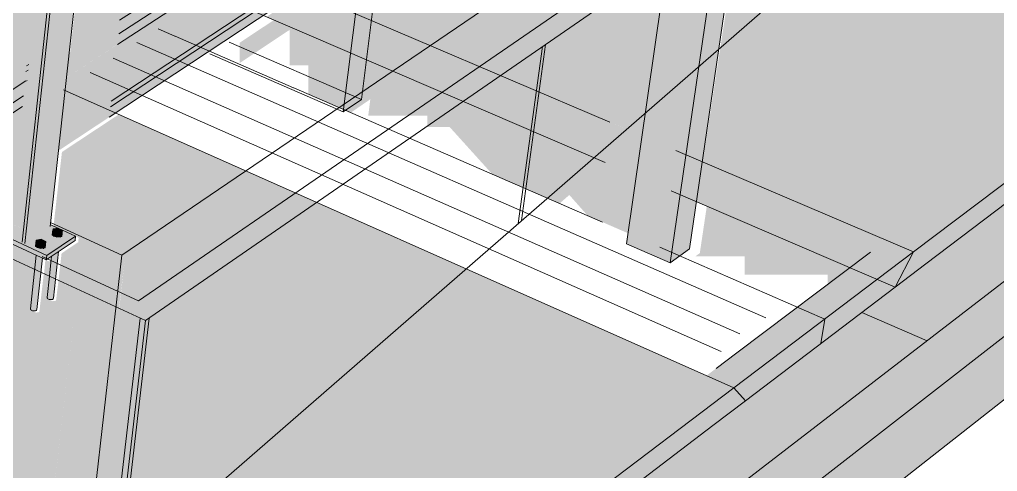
# Model space of a CAD drawing. Header units: inches. Extents: x -8026 to -8021, y -2777 to 2751.
# Drawn here: x -8025.3138 to -8025.1792, y 1923.4613 to 1923.5235 of the extents above; entities that cross this region are included whole.
import ezdxf

# ---------------------------------------------------------------- set-up
doc = ezdxf.new("R2010")
doc.units = ezdxf.units.IN
doc.header["$MEASUREMENT"] = 0
for name, color, linetype, lineweight in [('A-DETL', 90, 'Continuous', 9), ('A-FLOR', 192, 'Continuous', 13), ('A-FLOR-OTLN', 51, 'Continuous', 13), ('A-GENM', 5, 'Continuous', 9), ('I-WALL', 2, 'Continuous', 13), ('S-BEAM', 12, 'Continuous', 9), ('S-BEAM-4', 133, 'Continuous', 9), ('S-COLS', 52, 'Continuous', 9), ('S-COLS-1', 22, 'Continuous', 9), ('S-FNDN', 32, 'Continuous', 13)]:
    doc.layers.add(name, color=color, linetype=linetype, lineweight=lineweight)
for name, color, linetype, lineweight, transparency in [('A-FLOR-OTLN-1', 51, 'Continuous', 13, 0.4), ('A-WALL-PATT-2', 13, 'Continuous', 13, 0.4), ('A-WALL-PATT-3', 25, 'Continuous', 13, 0.4), ('C-BLDG-PADS-1', 91, 'Continuous', 9, 0.4), ('I-WALL-3', 25, 'Continuous', 13, 0.4), ('S-FNDN-1', 13, 'Continuous', 13, 0.4), ('S-FNDN-2', 25, 'Continuous', 13, 0.4)]:
    doc.layers.add(name, color=color, linetype=linetype, lineweight=lineweight, transparency=transparency)

msp = doc.modelspace()

# ---------------------------------------------------------------- hatches: boundary and pattern name
at = {"layer": 'A-FLOR-OTLN-1'}
h = msp.add_hatch(color=256, dxfattribs=at)
h.paths.add_polyline_path([(-8025.23438, 1923.50431), (-8025.22992, 1923.50821), (-8025.25683, 1923.51969), (-8025.26197, 1923.51618), (-8025.2489, 1923.51056)], flags=0)
h.paths.add_polyline_path([(-8025.26602, 1923.51793), (-8025.26533, 1923.52332), (-8025.27463, 1923.52729), (-8025.2798, 1923.52385), (-8025.26819, 1923.51886)], flags=0)
for points in [[(-8025.26197, 1923.51618), (-8025.25683, 1923.51969), (-8025.26533, 1923.52332), (-8025.26602, 1923.51793), (-8025.26221, 1923.51628)], [(-8025.19734, 1923.48653), (-8025.19079, 1923.49151), (-8025.19617, 1923.4938), (-8025.19732, 1923.48665)], [(-8025.1979, 1923.48319), (-8025.19334, 1923.48665), (-8025.19079, 1923.49151), (-8025.19734, 1923.48653), (-8025.19765, 1923.48469)], [(-8025.20353, 1923.47892), (-8025.1979, 1923.48319), (-8025.19734, 1923.48653), (-8025.20298, 1923.48227), (-8025.20349, 1923.47913)], [(-8025.20349, 1923.47913), (-8025.20298, 1923.48227), (-8025.20675, 1923.48391), (-8025.20958, 1923.48179), (-8025.20458, 1923.4796), (-8025.20458, 1923.47926), (-8025.20443, 1923.47954)], [(-8025.21551, 1923.47281), (-8025.2058, 1923.48014), (-8025.20958, 1923.48179), (-8025.21929, 1923.47449), (-8025.21555, 1923.47283)], [(-8025.21393, 1923.47103), (-8025.2139, 1923.47105), (-8025.20353, 1923.47892), (-8025.20349, 1923.47913), (-8025.20443, 1923.47954), (-8025.20458, 1923.47926), (-8025.20458, 1923.4796), (-8025.2058, 1923.48014), (-8025.21551, 1923.47281), (-8025.21398, 1923.47108)]]:
    msp.add_hatch(color=256, dxfattribs=at).paths.add_polyline_path(points, flags=0)
h = msp.add_hatch(color=256, dxfattribs=at)
h.paths.add_polyline_path([(-8025.20298, 1923.48227), (-8025.19734, 1923.48653), (-8025.19617, 1923.4938), (-8025.2198, 1923.50389), (-8025.22062, 1923.49839), (-8025.19954, 1923.48932), (-8025.20675, 1923.48391), (-8025.20429, 1923.48284)], flags=0)
h.paths.add_polyline_path([(-8025.22887, 1923.50194), (-8025.22807, 1923.50742), (-8025.22992, 1923.50821), (-8025.23438, 1923.50431), (-8025.23023, 1923.50252)], flags=0)
at = {"layer": 'A-GENM'}
for points in [[(-8025.30867, 1923.49353), (-8025.30862, 1923.49402), (-8025.30925, 1923.49426), (-8025.30927, 1923.4938), (-8025.30873, 1923.49355)], [(-8025.30862, 1923.49402), (-8025.30794, 1923.49412), (-8025.30788, 1923.49451), (-8025.30851, 1923.4948), (-8025.30919, 1923.49469), (-8025.30925, 1923.4943), (-8025.30867, 1923.49404)], [(-8025.30867, 1923.49353), (-8025.30799, 1923.49363), (-8025.30794, 1923.49412), (-8025.30862, 1923.49402), (-8025.30867, 1923.49359)], [(-8025.31098, 1923.49198), (-8025.31093, 1923.49247), (-8025.31156, 1923.49272), (-8025.3116, 1923.49226), (-8025.31099, 1923.49198)], [(-8025.31093, 1923.49247), (-8025.31024, 1923.49261), (-8025.31022, 1923.49298), (-8025.31081, 1923.49325), (-8025.3115, 1923.49315), (-8025.31156, 1923.49276), (-8025.31098, 1923.49249)]]:
    msp.add_hatch(color=256, dxfattribs=at).paths.add_polyline_path(points, flags=0)
h = msp.add_hatch(color=256, dxfattribs=at)
h.paths.add_polyline_path([(-8025.31098, 1923.49198), (-8025.31029, 1923.49209), (-8025.31024, 1923.49257), (-8025.31093, 1923.49245), (-8025.31098, 1923.49201)], flags=0)
h.paths.add_polyline_path([(-8025.31084, 1923.49214), (-8025.31084, 1923.49215), (-8025.31084, 1923.49215)], flags=0)
at = {"layer": 'A-WALL-PATT-2'}
h = msp.add_hatch(color=256, dxfattribs=at)
h.paths.add_polyline_path([(-8025.30022, 1923.44715), (-8025.25201, 1923.48902), (-8025.27244, 1923.4981), (-8025.29602, 1923.48182), (-8025.3, 1923.44895)], flags=0)
h.paths.add_polyline_path([(-8025.22992, 1923.50821), (-8025.22766, 1923.51017), (-8025.22451, 1923.53119), (-8025.24715, 1923.51556), (-8025.23022, 1923.50834)], flags=0)
h.paths.add_polyline_path([(-8025.21747, 1923.51902), (-8025.19815, 1923.5358), (-8025.21058, 1923.5408), (-8025.21454, 1923.53807), (-8025.21652, 1923.52516)], flags=0)
for points in [[(-8025.22777, 1923.51021), (-8025.21764, 1923.51908), (-8025.21483, 1923.53815), (-8025.22474, 1923.53126), (-8025.22652, 1923.5189)], [(-8025.18893, 1923.47931), (-8025.14227, 1923.51522), (-8025.13952, 1923.5299), (-8025.14835, 1923.53337), (-8025.15104, 1923.51874), (-8025.15567, 1923.51523), (-8025.1551, 1923.51847), (-8025.18058, 1923.52872), (-8025.18782, 1923.48589)], [(-8025.2243, 1923.49), (-8025.22164, 1923.49195), (-8025.21764, 1923.51908), (-8025.22777, 1923.51021), (-8025.23029, 1923.49261), (-8025.22622, 1923.49083)], [(-8025.3, 1923.44895), (-8025.29602, 1923.48182), (-8025.30013, 1923.48371), (-8025.30423, 1923.44927), (-8025.30021, 1923.44897)]]:
    msp.add_hatch(color=256, dxfattribs=at).paths.add_polyline_path(points, flags=0)
h = msp.add_hatch(color=256, dxfattribs=at)
h.paths.add_polyline_path([(-8025.30733, 1923.38817), (-8025.18893, 1923.47931), (-8025.1979, 1923.48319), (-8025.21393, 1923.47103), (-8025.21557, 1923.47284), (-8025.25201, 1923.48902), (-8025.30022, 1923.44715), (-8025.30674, 1923.39307)], flags=0)
h.paths.add_polyline_path([(-8025.19617, 1923.4938), (-8025.18978, 1923.53243), (-8025.19815, 1923.5358), (-8025.21747, 1923.51902), (-8025.2198, 1923.50389), (-8025.19786, 1923.49453)], flags=0)
h.paths.add_polyline_path([(-8025.22807, 1923.50742), (-8025.22766, 1923.51017), (-8025.22992, 1923.50821)], flags=0)
at = {"layer": 'A-WALL-PATT-3'}
msp.add_hatch(color=256, dxfattribs=at).paths.add_polyline_path([(-8025.31829, 1923.44861), (-8025.31024, 1923.44876), (-8025.30587, 1923.48636), (-8025.30845, 1923.48755), (-8025.30878, 1923.48485), (-8025.30891, 1923.48477), (-8025.30922, 1923.48474), (-8025.30952, 1923.48485), (-8025.30962, 1923.48497), (-8025.30962, 1923.48509), (-8025.30932, 1923.48795), (-8025.31047, 1923.48848), (-8025.31108, 1923.48329), (-8025.31121, 1923.4832), (-8025.31152, 1923.48318), (-8025.31182, 1923.48329), (-8025.31192, 1923.48341), (-8025.31192, 1923.48353), (-8025.31131, 1923.48887), (-8025.31363, 1923.48994), (-8025.31827, 1923.44876)], flags=0)
h = msp.add_hatch(color=256, dxfattribs=at)
h.paths.add_polyline_path([(-8025.31179, 1923.4834), (-8025.31151, 1923.48347), (-8025.31144, 1923.48358), (-8025.31092, 1923.48874), (-8025.31172, 1923.4891), (-8025.31227, 1923.48358), (-8025.31212, 1923.48347), (-8025.31191, 1923.48341)], flags=0)
h.paths.add_polyline_path([(-8025.30949, 1923.48496), (-8025.30921, 1923.48503), (-8025.30914, 1923.48514), (-8025.30888, 1923.48779), (-8025.30969, 1923.48817), (-8025.30997, 1923.48514), (-8025.30982, 1923.48503), (-8025.30961, 1923.48497)], flags=0)
at = {"layer": 'C-BLDG-PADS-1'}
h = msp.add_hatch(color=256, dxfattribs=at)
h.paths.add_polyline_path([(-8025.23949, 1923.49818), (-8025.23307, 1923.50379), (-8025.26082, 1923.51573), (-8025.26554, 1923.51251), (-8025.26582, 1923.51027), (-8025.25768, 1923.51027), (-8025.25768, 1923.50868), (-8025.25461, 1923.50868), (-8025.24878, 1923.50223)], flags=0)
h.paths.add_polyline_path([(-8025.26821, 1923.51068), (-8025.26554, 1923.51251), (-8025.2649, 1923.51748), (-8025.27875, 1923.52344), (-8025.28108, 1923.5219), (-8025.28145, 1923.51886), (-8025.27662, 1923.52207), (-8025.27662, 1923.51718), (-8025.27405, 1923.51718), (-8025.27405, 1923.51322)], flags=0)
for points in [[(-8025.28353, 1923.51747), (-8025.28145, 1923.51886), (-8025.28108, 1923.5219), (-8025.28353, 1923.52027)], [(-8025.26554, 1923.51251), (-8025.26082, 1923.51573), (-8025.2649, 1923.51748)]]:
    msp.add_hatch(color=256, dxfattribs=at).paths.add_polyline_path(points, flags=0)
h = msp.add_hatch(color=256, dxfattribs=at)
h.paths.add_polyline_path([(-8025.2026, 1923.48526), (-8025.19802, 1923.48872), (-8025.21923, 1923.49784), (-8025.2202, 1923.49135), (-8025.2208, 1923.49091), (-8025.21402, 1923.49091), (-8025.21402, 1923.48841), (-8025.2026, 1923.48841), (-8025.2026, 1923.48603), (-8025.20417, 1923.48603), (-8025.20417, 1923.48526)], flags=0)
h.paths.add_polyline_path([(-8025.22868, 1923.49348), (-8025.22753, 1923.50141), (-8025.23307, 1923.50379), (-8025.23816, 1923.49935), (-8025.23563, 1923.4965), (-8025.2289, 1923.49357)], flags=0)
at = {"layer": 'I-WALL-3'}
msp.add_hatch(color=256, dxfattribs=at).paths.add_polyline_path([(-8025.26533, 1923.52332), (-8025.26386, 1923.53441), (-8025.26639, 1923.53274), (-8025.2675, 1923.52425)], flags=0)
at = {"layer": 'S-BEAM'}
h = msp.add_hatch(color=256, dxfattribs=at)
h.paths.add_polyline_path([(-8025.31005, 1923.49104), (-8025.3061, 1923.4937), (-8025.30788, 1923.49451), (-8025.30799, 1923.49363), (-8025.30876, 1923.49357), (-8025.3093, 1923.49386), (-8025.30919, 1923.49469), (-8025.30851, 1923.4948), (-8025.30956, 1923.49528), (-8025.30959, 1923.49502), (-8025.31306, 1923.4927), (-8025.31345, 1923.49285), (-8025.31326, 1923.49465), (-8025.31879, 1923.49714), (-8025.31913, 1923.49711), (-8025.3194, 1923.49698), (-8025.32063, 1923.49617), (-8025.32101, 1923.49634), (-8025.32092, 1923.49719), (-8025.32196, 1923.49651), (-8025.31102, 1923.49149)], flags=0)
h.paths.add_polyline_path([(-8025.31098, 1923.49198), (-8025.31161, 1923.49227), (-8025.3115, 1923.49315), (-8025.31081, 1923.49325), (-8025.31018, 1923.49296), (-8025.31029, 1923.49209), (-8025.31097, 1923.49198)], flags=0)
for points in [[(-8025.31012, 1923.49043), (-8025.31005, 1923.49104), (-8025.32196, 1923.49651), (-8025.32252, 1923.49613), (-8025.3116, 1923.49111)], [(-8025.31012, 1923.49043), (-8025.30617, 1923.49309), (-8025.3061, 1923.4937), (-8025.31005, 1923.49104)]]:
    msp.add_hatch(color=256, dxfattribs=at).paths.add_polyline_path(points, flags=0)
at = {"layer": 'S-BEAM-4'}
h = msp.add_hatch(color=256, dxfattribs=at)
h.paths.add_polyline_path([(-8025.37593, 1923.47221), (-8025.31972, 1923.50879), (-8025.3195, 1923.51078), (-8025.37764, 1923.47305), (-8025.37748, 1923.47297)], flags=0)
h.paths.add_polyline_path([(-8025.30714, 1923.51697), (-8025.23465, 1923.56413), (-8025.23437, 1923.56601), (-8025.30691, 1923.51895), (-8025.30707, 1923.51752)], flags=0)
h.paths.add_polyline_path([(-8025.22567, 1923.56997), (-8025.20249, 1923.58506), (-8025.2041, 1923.58566), (-8025.22539, 1923.57184)], flags=0)
h = msp.add_hatch(color=256, dxfattribs=at)
h.paths.add_polyline_path([(-8025.37951, 1923.47395), (-8025.33198, 1923.5047), (-8025.3312, 1923.51255), (-8025.38627, 1923.47729), (-8025.38445, 1923.47639)], flags=0)
h.paths.add_polyline_path([(-8025.31952, 1923.51276), (-8025.3192, 1923.51297), (-8025.31839, 1923.52076), (-8025.31871, 1923.52055), (-8025.3193, 1923.51487)], flags=0)
h.paths.add_polyline_path([(-8025.3066, 1923.52113), (-8025.23401, 1923.5681), (-8025.23306, 1923.57541), (-8025.30576, 1923.52885)], flags=0)
h.paths.add_polyline_path([(-8025.22502, 1923.57392), (-8025.21868, 1923.57802), (-8025.21764, 1923.58528), (-8025.22399, 1923.58122), (-8025.22476, 1923.57571)], flags=0)
h = msp.add_hatch(color=256, dxfattribs=at)
h.paths.add_polyline_path([(-8025.37606, 1923.47069), (-8025.31987, 1923.50732), (-8025.31972, 1923.50879), (-8025.37593, 1923.47221), (-8025.37597, 1923.47176)], flags=0)
h.paths.add_polyline_path([(-8025.3073, 1923.51551), (-8025.23484, 1923.56274), (-8025.23465, 1923.56413), (-8025.30714, 1923.51697), (-8025.30718, 1923.51654)], flags=0)
h.paths.add_polyline_path([(-8025.22586, 1923.56859), (-8025.20455, 1923.58249), (-8025.20435, 1923.58385), (-8025.22567, 1923.56997), (-8025.22573, 1923.56956)], flags=0)
h = msp.add_hatch(color=256, dxfattribs=at)
h.paths.add_polyline_path([(-8025.37672, 1923.46254), (-8025.32069, 1923.49944), (-8025.31987, 1923.50731), (-8025.37605, 1923.47069), (-8025.37648, 1923.46552)], flags=0)
h.paths.add_polyline_path([(-8025.30814, 1923.5077), (-8025.23585, 1923.55531), (-8025.23483, 1923.56274), (-8025.30729, 1923.51551), (-8025.30749, 1923.51368)], flags=0)
h.paths.add_polyline_path([(-8025.2269, 1923.56121), (-8025.20637, 1923.57473), (-8025.20529, 1923.582), (-8025.22586, 1923.56859)], flags=0)
h = msp.add_hatch(color=256, dxfattribs=at)
h.paths.add_polyline_path([(-8025.37885, 1923.47363), (-8025.33133, 1923.50441), (-8025.33198, 1923.5047), (-8025.37951, 1923.47395), (-8025.37932, 1923.47386)], flags=0)
h.paths.add_polyline_path([(-8025.31961, 1923.512), (-8025.31929, 1923.51221), (-8025.3192, 1923.51297), (-8025.31952, 1923.51276), (-8025.31955, 1923.51255)], flags=0)
h.paths.add_polyline_path([(-8025.30669, 1923.52037), (-8025.23411, 1923.56738), (-8025.23401, 1923.5681), (-8025.3066, 1923.52113), (-8025.30663, 1923.52092)], flags=0)
h.paths.add_polyline_path([(-8025.22512, 1923.5732), (-8025.21806, 1923.57778), (-8025.21868, 1923.57802), (-8025.22502, 1923.57392), (-8025.22505, 1923.57372)], flags=0)
h = msp.add_hatch(color=256, dxfattribs=at)
h.paths.add_polyline_path([(-8025.37761, 1923.47302), (-8025.33091, 1923.50333), (-8025.33142, 1923.50356), (-8025.33133, 1923.50441), (-8025.37885, 1923.47363), (-8025.37771, 1923.47307)], flags=0)
h.paths.add_polyline_path([(-8025.31953, 1923.51071), (-8025.31944, 1923.51077), (-8025.3193, 1923.5122), (-8025.31961, 1923.512), (-8025.31973, 1923.51081)], flags=0)
h.paths.add_polyline_path([(-8025.30684, 1923.51894), (-8025.2343, 1923.56602), (-8025.23411, 1923.56738), (-8025.30669, 1923.52037)], flags=0)
h.paths.add_polyline_path([(-8025.22531, 1923.57185), (-8025.21825, 1923.57643), (-8025.21806, 1923.57778), (-8025.22512, 1923.5732), (-8025.22516, 1923.57297)], flags=0)
h = msp.add_hatch(color=256, dxfattribs=at)
h.paths.add_polyline_path([(-8025.37679, 1923.46173), (-8025.32077, 1923.49865), (-8025.3207, 1923.49944), (-8025.37672, 1923.46254), (-8025.37678, 1923.46184)], flags=0)
h.paths.add_polyline_path([(-8025.30824, 1923.50692), (-8025.23596, 1923.55456), (-8025.23585, 1923.55531), (-8025.30814, 1923.5077), (-8025.30817, 1923.50749)], flags=0)
h.paths.add_polyline_path([(-8025.22701, 1923.56047), (-8025.20389, 1923.57571), (-8025.20423, 1923.57584), (-8025.20612, 1923.57463), (-8025.20637, 1923.57473), (-8025.2269, 1923.56121), (-8025.22693, 1923.56101)], flags=0)
h = msp.add_hatch(color=256, dxfattribs=at)
h.paths.add_polyline_path([(-8025.37691, 1923.46022), (-8025.32093, 1923.49719), (-8025.32077, 1923.49865), (-8025.37679, 1923.46173)], flags=0)
h.paths.add_polyline_path([(-8025.30839, 1923.50547), (-8025.23615, 1923.55319), (-8025.23596, 1923.55456), (-8025.30824, 1923.50692)], flags=0)
h.paths.add_polyline_path([(-8025.2272, 1923.5591), (-8025.20594, 1923.57314), (-8025.20574, 1923.57449), (-8025.22701, 1923.56047)], flags=0)
at = {"layer": 'S-COLS-1'}
for points in [[(-8025.31325, 1923.49465), (-8025.29945, 1923.62269), (-8025.29865, 1923.62314), (-8025.30498, 1923.6255), (-8025.31847, 1923.49704), (-8025.31326, 1923.49465)], [(-8025.31306, 1923.4927), (-8025.29905, 1923.62254), (-8025.29946, 1923.62269), (-8025.31341, 1923.49285), (-8025.31313, 1923.49273)], [(-8025.31306, 1923.4927), (-8025.30959, 1923.49502), (-8025.2957, 1923.62205), (-8025.29824, 1923.62299), (-8025.29905, 1923.62254), (-8025.31297, 1923.49359)]]:
    msp.add_hatch(color=256, dxfattribs=at).paths.add_polyline_path(points, flags=0)
at = {"layer": 'S-FNDN'}
h = msp.add_hatch(color=256, dxfattribs=at)
h.paths.add_polyline_path([(-8025.25683, 1923.51969), (-8025.23866, 1923.53204), (-8025.23594, 1923.55101), (-8025.23768, 1923.55171), (-8025.26386, 1923.53441), (-8025.26533, 1923.52332), (-8025.25884, 1923.52055)], flags=0)
h.paths.add_polyline_path([(-8025.22976, 1923.53809), (-8025.22276, 1923.54285), (-8025.22235, 1923.54554), (-8025.22831, 1923.54794), (-8025.22877, 1923.54479)], flags=0)
h = msp.add_hatch(color=256, dxfattribs=at)
h.paths.add_polyline_path([(-8025.41211, 1923.45418), (-8025.41064, 1923.47547), (-8025.48597, 1923.51318), (-8025.48665, 1923.49332), (-8025.48725, 1923.49292), (-8025.41261, 1923.45444)], flags=0)
h.paths.add_polyline_path([(-8025.29928, 1923.49083), (-8025.28221, 1923.50244), (-8025.30017, 1923.51041), (-8025.30797, 1923.50526), (-8025.3091, 1923.49531), (-8025.30006, 1923.49119)], flags=0)
h.paths.add_polyline_path([(-8025.49724, 1923.49807), (-8025.49663, 1923.51852), (-8025.51722, 1923.52883), (-8025.53669, 1923.5184), (-8025.49738, 1923.49814)], flags=0)
for points in [[(-8025.1826, 1923.47657), (-8025.15191, 1923.50044), (-8025.15815, 1923.50301), (-8025.18893, 1923.47931), (-8025.18296, 1923.47672)], [(-8025.18426, 1923.46652), (-8025.15364, 1923.49062), (-8025.15191, 1923.50044), (-8025.1826, 1923.47657), (-8025.18332, 1923.47224)], [(-8025.3052, 1923.38122), (-8025.1826, 1923.47657), (-8025.18893, 1923.47931), (-8025.30733, 1923.38817), (-8025.32319, 1923.39646), (-8025.32769, 1923.39307), (-8025.30557, 1923.38142)], [(-8025.30647, 1923.37037), (-8025.18426, 1923.46652), (-8025.1826, 1923.47657), (-8025.3052, 1923.38122), (-8025.30543, 1923.3792)]]:
    msp.add_hatch(color=256, dxfattribs=at).paths.add_polyline_path(points, flags=0)
at = {"layer": 'S-FNDN-1'}
h = msp.add_hatch(color=256, dxfattribs=at)
h.paths.add_polyline_path([(-8025.29602, 1923.48182), (-8025.27244, 1923.4981), (-8025.28221, 1923.50244), (-8025.29928, 1923.49083), (-8025.30009, 1923.48369), (-8025.29931, 1923.48334)], flags=0)
h.paths.add_polyline_path([(-8025.24715, 1923.51556), (-8025.22451, 1923.53119), (-8025.22276, 1923.54285), (-8025.22976, 1923.53809), (-8025.23139, 1923.52697), (-8025.23402, 1923.52516), (-8025.23933, 1923.52737), (-8025.23866, 1923.53204), (-8025.25683, 1923.51969), (-8025.25354, 1923.51829)], flags=0)
h.paths.add_polyline_path([(-8025.21454, 1923.53807), (-8025.21058, 1923.5408), (-8025.21391, 1923.54214), (-8025.2144, 1923.53898)], flags=0)
for points in [[(-8025.18893, 1923.47931), (-8025.18058, 1923.52872), (-8025.18978, 1923.53243), (-8025.19617, 1923.4938), (-8025.19079, 1923.49151), (-8025.19334, 1923.48665), (-8025.1979, 1923.48319), (-8025.18913, 1923.4794)], [(-8025.32765, 1923.40146), (-8025.32737, 1923.40146), (-8025.32322, 1923.40459), (-8025.31341, 1923.4919), (-8025.31762, 1923.49383), (-8025.31945, 1923.49262), (-8025.32909, 1923.40457), (-8025.32881, 1923.40457), (-8025.32879, 1923.40457), (-8025.32765, 1923.40457)]]:
    msp.add_hatch(color=256, dxfattribs=at).paths.add_polyline_path(points, flags=0)
at = {"layer": 'S-FNDN-2'}
h = msp.add_hatch(color=256, dxfattribs=at)
h.paths.add_polyline_path([(-8025.30587, 1923.48636), (-8025.29928, 1923.49083), (-8025.3091, 1923.49531), (-8025.30914, 1923.49504), (-8025.30567, 1923.49346), (-8025.30574, 1923.49285), (-8025.30802, 1923.49132), (-8025.30845, 1923.48755), (-8025.30684, 1923.48681)], flags=0)
h.paths.add_polyline_path([(-8025.30929, 1923.48794), (-8025.30898, 1923.49067), (-8025.3097, 1923.49019), (-8025.31025, 1923.49044), (-8025.31043, 1923.48846), (-8025.30932, 1923.48795)], flags=0)
h.paths.add_polyline_path([(-8025.31131, 1923.48887), (-8025.3111, 1923.49084), (-8025.31341, 1923.4919), (-8025.31363, 1923.48994), (-8025.31139, 1923.4889)], flags=0)
h = msp.add_hatch(color=256, dxfattribs=at)
h.paths.add_polyline_path([(-8025.30885, 1923.48778), (-8025.30849, 1923.49152), (-8025.30939, 1923.49091), (-8025.30964, 1923.48814), (-8025.30885, 1923.48778)], flags=0)
h.paths.add_polyline_path([(-8025.31088, 1923.48872), (-8025.31072, 1923.49071), (-8025.31151, 1923.49104), (-8025.31167, 1923.48908), (-8025.31089, 1923.48872)], flags=0)
msp.add_hatch(color=256, dxfattribs=at).paths.add_polyline_path([(-8025.31669, 1923.39307), (-8025.31032, 1923.3979), (-8025.29928, 1923.49083), (-8025.30587, 1923.48636), (-8025.3167, 1923.39307)], flags=0)

# ---------------------------------------------------------------- linework, layer by layer
at = {"layer": 'A-DETL'}
for p, q in [((-8025.23337, 1923.5288), (-8025.29746, 1923.4848)), ((-8025.24186, 1923.51975), (-8025.24519, 1923.49543)), ((-8025.24141, 1923.52006), (-8025.24474, 1923.49582)), ((-8025.31071, 1923.49089), (-8025.29746, 1923.4848)), ((-8025.29722, 1923.48242), (-8025.30101, 1923.4495)), ((-8025.29598, 1923.48242), (-8025.29999, 1923.44778))]:
    msp.add_line(p, q, dxfattribs=at)
at = {"layer": 'A-FLOR'}
msp.add_line((-8025.21511, 1923.47763), (-8025.1967, 1923.49146), dxfattribs=at)
at = {"layer": 'A-FLOR-OTLN'}
for p, q in [((-8025.29473, 1923.52221), (-8025.29244, 1923.52121)), ((-8025.29239, 1923.52119), (-8025.2761, 1923.5141)), ((-8025.2111, 1923.48246), (-8025.29766, 1923.5203)), ((-8025.2147, 1923.48027), (-8025.30091, 1923.51816)), ((-8025.21727, 1923.47784), (-8025.30407, 1923.51617)), ((-8025.27606, 1923.51408), (-8025.23361, 1923.49561)), ((-8025.22569, 1923.49216), (-8025.203, 1923.48228)), ((-8025.19079, 1923.49151), (-8025.21553, 1923.47282)), ((-8025.18908, 1923.48988), (-8025.19334, 1923.48665)), ((-8025.203, 1923.48228), (-8025.20353, 1923.47891)), ((-8025.21393, 1923.47103), (-8025.21841, 1923.46763))]:
    msp.add_line(p, q, dxfattribs=at)
at = {"layer": 'A-GENM'}
for p, q in [((-8025.3093, 1923.49382), (-8025.30925, 1923.4943)), ((-8025.30919, 1923.49469), (-8025.30925, 1923.4943)), ((-8025.30925, 1923.4943), (-8025.30862, 1923.49402)), ((-8025.30851, 1923.4948), (-8025.30919, 1923.49469)), ((-8025.30862, 1923.49402), (-8025.30794, 1923.49412)), ((-8025.30788, 1923.49451), (-8025.30851, 1923.4948)), ((-8025.30799, 1923.49363), (-8025.30794, 1923.49412)), ((-8025.30793, 1923.49403), (-8025.30799, 1923.49363)), ((-8025.30794, 1923.49412), (-8025.30788, 1923.49451)), ((-8025.31161, 1923.49227), (-8025.31156, 1923.49276)), ((-8025.3115, 1923.49315), (-8025.31156, 1923.49276)), ((-8025.31156, 1923.49276), (-8025.31093, 1923.49247)), ((-8025.31081, 1923.49325), (-8025.3115, 1923.49315)), ((-8025.31018, 1923.49297), (-8025.31081, 1923.49325)), ((-8025.31024, 1923.49257), (-8025.31018, 1923.49297)), ((-8025.31018, 1923.49297), (-8025.31024, 1923.49248)), ((-8025.30867, 1923.49353), (-8025.3093, 1923.49382)), ((-8025.3091, 1923.49361), (-8025.30906, 1923.49398)), ((-8025.30867, 1923.49353), (-8025.30862, 1923.49402)), ((-8025.30799, 1923.49363), (-8025.30867, 1923.49353)), ((-8025.30818, 1923.49386), (-8025.30822, 1923.49349)), ((-8025.31098, 1923.49198), (-8025.31161, 1923.49227)), ((-8025.3114, 1923.49206), (-8025.31136, 1923.49243)), ((-8025.31098, 1923.49198), (-8025.31093, 1923.49247)), ((-8025.31029, 1923.49209), (-8025.31098, 1923.49198)), ((-8025.31093, 1923.49247), (-8025.31024, 1923.49257)), ((-8025.31049, 1923.49232), (-8025.31053, 1923.49194)), ((-8025.31029, 1923.49209), (-8025.31024, 1923.49257)), ((-8025.31024, 1923.49248), (-8025.31029, 1923.49209)), ((-8025.30844, 1923.49156), (-8025.30914, 1923.48514)), ((-8025.31231, 1923.4837), (-8025.31151, 1923.49107)), ((-8025.31066, 1923.49068), (-8025.31144, 1923.48358)), ((-8025.30969, 1923.48822), (-8025.30939, 1923.49091)), ((-8025.31001, 1923.48526), (-8025.30969, 1923.48817))]:
    msp.add_line(p, q, dxfattribs=at)
for points in [[(-8025.30982, 1923.48503, 0), (-8025.30991, 1923.48508, 0), (-8025.30997, 1923.48514, 0), (-8025.31, 1923.4852, 0), (-8025.31001, 1923.48526, 0)], [(-8025.30914, 1923.48514, 0), (-8025.30916, 1923.48508, 0), (-8025.30921, 1923.48503, 0), (-8025.30929, 1923.48499, 0), (-8025.30939, 1923.48497, 0), (-8025.30949, 1923.48496, 0), (-8025.30961, 1923.48497, 0), (-8025.30972, 1923.48499, 0), (-8025.30982, 1923.48503, 0)], [(-8025.31212, 1923.48347, 0), (-8025.31221, 1923.48352, 0), (-8025.31227, 1923.48358, 0), (-8025.3123, 1923.48364, 0), (-8025.31231, 1923.4837, 0)], [(-8025.31144, 1923.48358, 0), (-8025.31146, 1923.48352, 0), (-8025.31151, 1923.48347, 0), (-8025.31159, 1923.48343, 0), (-8025.31168, 1923.48341, 0), (-8025.31179, 1923.4834, 0), (-8025.31191, 1923.48341, 0), (-8025.31202, 1923.48343, 0), (-8025.31212, 1923.48347, 0)]]:
    msp.add_polyline3d(points, dxfattribs=at)
at = {"layer": 'I-WALL'}
for p, q in [((-8025.26405, 1923.5339), (-8025.26677, 1923.51246)), ((-8025.26927, 1923.51076), (-8025.26657, 1923.53223)), ((-8025.26677, 1923.51246), (-8025.28497, 1923.52036)), ((-8025.28762, 1923.51875), (-8025.26927, 1923.51076)), ((-8025.26677, 1923.51246), (-8025.26927, 1923.51076))]:
    msp.add_line(p, q, dxfattribs=at)
at = {"layer": 'S-BEAM'}
for p, q in [((-8025.23053, 1923.56681), (-8025.30016, 1923.52151)), ((-8025.30003, 1923.52337), (-8025.23212, 1923.56744)), ((-8025.30033, 1923.52005), (-8025.23073, 1923.56542)), ((-8025.3012, 1923.51227), (-8025.23185, 1923.55795)), ((-8025.30131, 1923.51148), (-8025.23188, 1923.55726)), ((-8025.30148, 1923.51004), (-8025.23207, 1923.55588)), ((-8025.31285, 1923.51709), (-8025.31252, 1923.5173)), ((-8025.31295, 1923.51632), (-8025.31262, 1923.51653)), ((-8025.37764, 1923.47305), (-8025.31294, 1923.51503)), ((-8025.31287, 1923.51504), (-8025.31277, 1923.5151)), ((-8025.31325, 1923.51299), (-8025.37593, 1923.47221)), ((-8025.37606, 1923.47069), (-8025.31341, 1923.51152)), ((-8025.31012, 1923.49043), (-8025.32254, 1923.49614)), ((-8025.32193, 1923.4965), (-8025.31005, 1923.49104)), ((-8025.30852, 1923.4948), (-8025.30959, 1923.49529)), ((-8025.3061, 1923.4937), (-8025.30789, 1923.49451)), ((-8025.30617, 1923.49309), (-8025.31012, 1923.49043)), ((-8025.31005, 1923.49104), (-8025.3061, 1923.4937)), ((-8025.30617, 1923.49309), (-8025.3061, 1923.4937)), ((-8025.31005, 1923.49104), (-8025.31012, 1923.49043))]:
    msp.add_line(p, q, dxfattribs=at)
at = {"layer": 'S-COLS'}
for p, q in [((-8025.31345, 1923.49284), (-8025.29946, 1923.62269)), ((-8025.31307, 1923.49266), (-8025.29905, 1923.62254)), ((-8025.29572, 1923.62191), (-8025.30959, 1923.49499)), ((-8025.21368, 1923.54596), (-8025.22164, 1923.49195)), ((-8025.2243, 1923.49), (-8025.21638, 1923.5441)), ((-8025.23029, 1923.49261), (-8025.22356, 1923.5395)), ((-8025.2243, 1923.49), (-8025.23029, 1923.49261)), ((-8025.22164, 1923.49195), (-8025.2243, 1923.49))]:
    msp.add_line(p, q, dxfattribs=at)
at = {"layer": 'S-FNDN'}
for p, q in [((-8025.12742, 1923.59781), (-8025.30049, 1923.44735)), ((-8025.17486, 1923.56596), (-8025.29648, 1923.48208)), ((-8025.29972, 1923.49107), (-8025.23587, 1923.53445)), ((-8025.28199, 1923.53043), (-8025.23259, 1923.50935)), ((-8025.23323, 1923.50382), (-8025.28723, 1923.52705)), ((-8025.3052, 1923.38122), (-8025.12257, 1923.52325)), ((-8025.19079, 1923.49151), (-8025.1551, 1923.51847)), ((-8025.30733, 1923.38817), (-8025.14227, 1923.51522)), ((-8025.15567, 1923.51523), (-8025.18908, 1923.48988)), ((-8025.21553, 1923.47282), (-8025.30778, 1923.51379)), ((-8025.2235, 1923.50547), (-8025.19079, 1923.49151)), ((-8025.19334, 1923.48665), (-8025.22414, 1923.4999)), ((-8025.30955, 1923.49556), (-8025.29972, 1923.49107)), ((-8025.29648, 1923.48208), (-8025.3246, 1923.49504)), ((-8025.19079, 1923.49151), (-8025.19334, 1923.48665)), ((-8025.29972, 1923.49107), (-8025.31032, 1923.3979)), ((-8025.30647, 1923.37037), (-8025.15364, 1923.49062)), ((-8025.19334, 1923.48665), (-8025.21393, 1923.47103)), ((-8025.29648, 1923.48208), (-8025.30733, 1923.38817)), ((-8025.18893, 1923.47931), (-8025.1979, 1923.48319)), ((-8025.21511, 1923.47763), (-8025.21796, 1923.47549)), ((-8025.30991, 1923.4015), (-8025.21553, 1923.47282)), ((-8025.21393, 1923.47103), (-8025.21553, 1923.47282)), ((-8025.21841, 1923.46763), (-8025.31032, 1923.3979))]:
    msp.add_line(p, q, dxfattribs=at)

doc.saveas('drawing.dxf')
